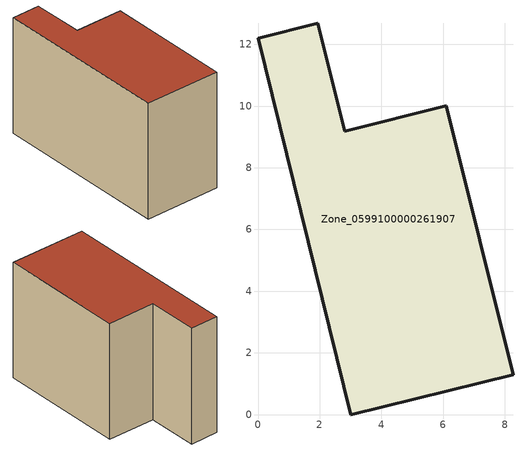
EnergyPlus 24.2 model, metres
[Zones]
Zone_0599100000261907
 floor ground (C_G): 3.01,0 0,12.19 1.94,12.68 2.81,9.19 6.1,10.01 8.26,1.29 z0
 wall outside (C_F): 3.01,0 8.26,1.29 6.1,10.01 2.81,9.19 1.94,12.68 0,12.19 3.01,0 z0:8.27
 roof outside (C_R): 0,12.19 3.01,0 8.26,1.29 6.1,10.01 2.81,9.19 1.94,12.68 z8.27
[BUILDING]
Pand.0599100000261907: North Axis=0; Terrain=City; Loads Convergence Tolerance Value=0.04; Temperature Convergence Tolerance Value=0.4; Solar Distribution=FullExterior; Maximum Number of Warmup Days=25; Minimum Number of Warmup Days=1
[Site:Location]
Rotterdam.The.Hague.AP_ZH_NLD Design_Conditions: Latitude=51.96; Longitude=4.45; Time Zone=1; Elevation=-4.5
[SITE:GROUNDTEMPERATURE:BUILDINGSURFACE]
18, 18, 18, 18, 18, 18, 18, 18, 18, 18, 18, 18
[MATERIAL] Thermal Absorptance=0.9; Solar Absorptance=0.7; Visible Absorptance=0.7
Name | Roughness | Thickness | Conductivity | Density | Specific Heat
G.TI.1975-1991 | MediumSmooth | 0.15 | 0.288461 | 540 | 1210
F.TI.1975-1991 | Rough | 0.3 | 0.230769 | 1920 | 840
R.TI.1975-1991 | MediumRough | 0.2 | 0.153846 | 1500 | 1000
[CONSTRUCTION]
C_G: G.TI.1975-1991
C_F: F.TI.1975-1991
C_R: R.TI.1975-1991
[ZONE]
Zone_0599100000261907: Type=1; Multiplier=1; Ceiling Height=Autocalculate; Volume=Autocalculate; Floor Area=autocalculate; Part of Total Floor Area=Yes
[ZONEINFILTRATION:DESIGNFLOWRATE]
Infil_Zone_0599100000261907: Zone or ZoneList or Space or SpaceList=Zone_0599100000261907; Schedule=AlwaysOn; Design Flow Rate Calculation Method=Flow/Area; Flow Rate per Floor Area=0.003; Constant Term Coefficient=1; Temperature Term Coefficient=0; Velocity Term Coefficient=0; Velocity Squared Term Coefficient=0
[HVACTEMPLATE:ZONE:IDEALLOADSAIRSYSTEM]
Zone_0599100000261907: Maximum Heating Supply Air Temperature=50; Minimum Cooling Supply Air Temperature=13; Maximum Heating Supply Air Humidity Ratio=0.0156; Minimum Cooling Supply Air Humidity Ratio=0.0077; Heating Limit=NoLimit; Cooling Limit=NoLimit; Dehumidification Control Type=ConstantSensibleHeatRatio; Cooling Sensible Heat Ratio=0.7; Dehumidification Setpoint=60; Humidification Control Type=None; Humidification Setpoint=30; Outdoor Air Method=None; Outdoor Air Flow Rate per Person=0.00944; Outdoor Air Flow Rate per Zone Floor Area=0; Outdoor Air Flow Rate per Zone=0; Demand Controlled Ventilation Type=None; Outdoor Air Economizer Type=NoEconomizer; Heat Recovery Type=None; Sensible Heat Recovery Effectiveness=0.7; Latent Heat Recovery Effectiveness=0.65
[ZONECONTROL:THERMOSTAT]
ThermostatControl_Zone_0599100000261907: Zone or ZoneList=Zone_0599100000261907; Control Type Schedule=DualSetpointControlType; Control 1=Thermostat_Zone_0599100000261907; Temperature Difference Between Cutout And Setpoint=0
[THERMOSTATSETPOINT:DUALSETPOINT]
Thermostat_Zone_0599100000261907: Heating Setpoint Temperature Schedule=HeatingSetpoint_Zone_0599100000261907; Cooling Setpoint Temperature Schedule=CoolingSetpoint_Zone_0599100000261907
[SCHEDULE:COMPACT]
HeatingSetpoint_Zone_0599100000261907: Through: 12/31, For: AllDays, Until: 24:00, 21
CoolingSetpoint_Zone_0599100000261907: Through: 12/31, For: AllDays, Until: 24:00, 24
DualSetpointControlType: Through: 12/31, For: AllDays, Until: 24:00, 4
AlwaysOn: Through: 12/31, For: AllDays, Until: 24:00, 1
